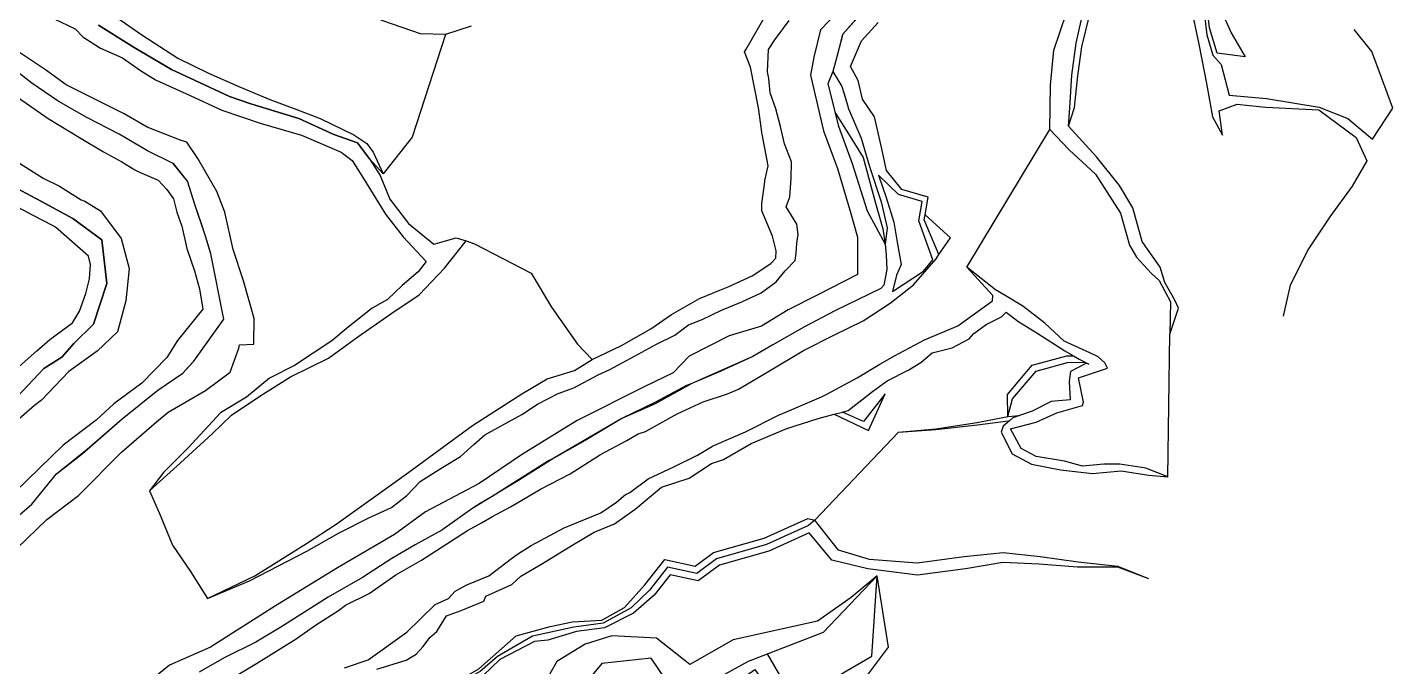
# Model space of a CAD drawing. Extents: x 102606 to 105048, y 81391 to 83586.
# Drawn here: x 103200.1 to 103598.2, y 82641.9 to 82828.3 of the extents above; entities that cross this region are included whole.
import ezdxf

# ---------------------------------------------------------------- set-up
doc = ezdxf.new("R2010")
doc.units = 0

msp = doc.modelspace()

# ---------------------------------------------------------------- linework, layer by layer
at = {"layer": 'BLG$430$FAKT', "color": 6}
for points in [[(103321.942, 82826.207, 0), (103314.72, 82826.463, 0), (103303.694252, 82830.25537, 0), (103286.997936, 82837.366618, 0), (103272.653283, 82842.765971, 0), (103259.029345, 82850.493391, 0), (103249.201719, 82855.848798, 0), (103235.61902, 82864.848498, 0), (103228.226767, 82868.807908, 0), (103220.939442, 82873.017034, 0)], [(103208.727889, 82845.141239, 0), (103215.78888, 82839.738642, 0), (103226.161828, 82831.188537, 0), (103233.466275, 82826.162375, 0), (103243.948706, 82819.307807, 0), (103252.854158, 82814.918699, 0), (103261.689456, 82811.082465, 0), (103270.733182, 82807.29655, 0), (103278.327058, 82804.466302, 0), (103285.483923, 82801.704318, 0), (103295.268507, 82796.997183, 0), (103299.046309, 82794.440447, 0), (103300.861153, 82791.959691, 0), (103303.799, 82785.627, 0)], [(103329.435, 82828.676, 0), (103321.942, 82826.207, 0), (103312.291, 82796.341, 0), (103303.799, 82785.627, 0), (103299.835781, 82790.001789, 0), (103296.328828, 82794.602775, 0), (103289.443941, 82797.075875, 0), (103279.202566, 82801.716697, 0), (103265.267058, 82805.986757, 0), (103259.004394, 82808.160535, 0), (103249.032, 82812.841, 0), (103242.063859, 82816.02269, 0), (103231.185, 82822.476, 0), (103220.810185, 82828.983208, 0)]]:
    msp.add_polyline3d(points, dxfattribs=at)
at = {"layer": 'BLG$440$FAKT', "color": 32}
for points in [[(103205.797, 82831.8, 0), (103214.034, 82827.921, 0), (103216.26, 82825.541, 0), (103221.427, 82822.3, 0), (103227.787163, 82819.41951, 0), (103233.025, 82815.769, 0), (103237.426, 82812.996, 0), (103247.492, 82808.486, 0), (103256.763, 82804.137, 0), (103267.968, 82800.336, 0), (103280.04, 82796.857, 0), (103291.554, 82791.93, 0), (103294.76276, 82789.507336, 0), (103298.044, 82784.244, 0), (103304.501, 82773.857, 0), (103309.667, 82767.24, 0), (103316.328, 82760.074, 0), (103314.002, 82756.977, 0), (103309.364, 82753.039, 0), (103305.098, 82748.981, 0), (103300.649, 82746.43, 0), (103293.65, 82740.924, 0), (103288.869, 82736.94, 0), (103277.934539, 82729.678895, 0), (103277.934539, 82729.678895, 0), (103270.697619, 82726.052637, 0), (103263.932838, 82720.487251, 0), (103256.419451, 82715.869872, 0), (103246.999891, 82705.672292, 0), (103239.726729, 82698.51771, 0), (103235.656, 82693.162, 0), (103238.608, 82686.512, 0), (103242.361, 82677.32, 0), (103247.646, 82669.67, 0), (103252.54457, 82661.703998, 0), (103252.599, 82661.739, 0), (103264.812945, 82666.894737, 0), (103281.591405, 82675.592603, 0), (103290.954813, 82680.857535, 0), (103299.676124, 82685.246628, 0), (103306.276589, 82688.278061, 0), (103310.692863, 82691.792622, 0), (103314.568, 82695.844, 0), (103321.222, 82700.008, 0), (103326.371, 82703.133, 0), (103330.272, 82706.711, 0), (103333.486, 82709.47, 0), (103344.214, 82715.423, 0), (103348.84, 82718.45, 0), (103354.8, 82721.57, 0), (103359.36, 82723.16, 0), (103366.48, 82726.96, 0), (103369.911, 82728.504, 0), (103377.051, 82732.465, 0), (103383.538, 82735.896, 0), (103388.816, 82738.511, 0), (103392.799, 82741.561, 0), (103396.828, 82743.088, 0), (103402.477, 82745.837, 0), (103408.368, 82748.28, 0), (103413.989, 82750.943, 0), (103418.389, 82754.094, 0), (103421.061, 82757.363, 0), (103423.901, 82760.341, 0), (103424.185, 82762.492, 0), (103424.450107, 82765.415054, 0), (103424.791596, 82767.930035, 0), (103424.47364, 82770.886133, 0), (103421.331462, 82775.937924, 0), (103422.379, 82778.901, 0), (103422.732, 82784.265, 0), (103422.88, 82789.136, 0), (103420.819, 82794.33, 0), (103419.648, 82799.414, 0), (103418.317, 82804.535, 0), (103416.699, 82809.26, 0), (103416.231, 82813.399, 0), (103415.899, 82815.373, 0), (103416.137, 82821.859, 0), (103418.041083, 82824.715611, 0), (103422.173576, 82830.29403, 0)], [(103220.810185, 82828.983208, 0), (103231.185, 82822.476, 0), (103242.063859, 82816.02269, 0), (103249.032, 82812.841, 0), (103259.004394, 82808.160535, 0), (103265.267058, 82805.986757, 0), (103279.202566, 82801.716697, 0), (103289.443941, 82797.075875, 0), (103296.328828, 82794.602775, 0), (103299.835781, 82790.001789, 0), (103302.908295, 82785.164193, 0), (103305.773922, 82778.243033, 0), (103311.24451, 82771.073036, 0), (103318.599041, 82765.079269, 0), (103325.138471, 82766.971935, 0), (103327.992576, 82766.032704, 0), (103330.447, 82765.225, 0), (103346.997, 82756.676, 0), (103352.91, 82746.758, 0), (103360.455, 82735.901, 0), (103364.734513, 82731.450108, 0), (103373.288393, 82735.528566, 0), (103381.896784, 82740.369606, 0), (103387.930567, 82744.5749, 0), (103396.01134, 82749.274112, 0), (103401.972167, 82751.658254, 0), (103404.378613, 82752.628988, 0), (103411.40711, 82755.867793, 0), (103416.869809, 82759.429825, 0), (103418.29809, 82760.965647, 0), (103418.358295, 82763.180309, 0), (103417.348879, 82767.448358, 0), (103414.230278, 82774.778123, 0), (103414.210278, 82776.914022, 0), (103415.082876, 82783.279252, 0), (103415.056738, 82783.695211, 0), (103416.085391, 82787.907201, 0), (103414.289402, 82797.140146, 0), (103414.186497, 82797.544208, 0), (103414.126006, 82798.506858, 0), (103413.281488, 82804.827635, 0), (103410.955308, 82816.709411, 0), (103409.143651, 82821.162881, 0), (103409.666677, 82821.957278, 0), (103415.619945, 82832.312726, 0)], [(103235.656, 82693.162, 0), (103244.722884, 82701.311231, 0), (103253.967137, 82709.820792, 0), (103259.58267, 82715.194316, 0), (103268.116445, 82720.919304, 0), (103276.74397, 82726.383675, 0), (103287.914744, 82731.879711, 0), (103296.462537, 82738.042301, 0), (103306.030095, 82744.762599, 0), (103314.326015, 82750.297418, 0), (103321.694486, 82758.09066, 0), (103327.992576, 82766.032704, 0)], [(103252.599, 82661.739, 0), (103266.429631, 82668.316577, 0), (103281.460298, 82677.75784, 0), (103290.132824, 82683.418849, 0), (103301.688967, 82691.658786, 0), (103311.324629, 82698.579571, 0), (103321.538098, 82706.117869, 0), (103329.869476, 82712.243296, 0), (103344.231789, 82721.444231, 0), (103351.587749, 82725.82729, 0), (103359.635657, 82728.27233, 0), (103364.734513, 82731.450108, 0)]]:
    msp.add_polyline3d(points, dxfattribs=at)
at = {"layer": 'BLG$450$FAKT', "color": 40}
for points in [[(103438.690542, 82835.297284, 0), (103431.365573, 82827.598841, 0), (103429.429477, 82819.618216, 0), (103428.456533, 82814.395043, 0), (103432.156959, 82798.098416, 0), (103436.236262, 82787.140583, 0), (103440.125852, 82774.013863, 0), (103442.109, 82767.171652, 0), (103442.115008, 82756.262056, 0), (103430.548194, 82750.305123, 0), (103421.936377, 82745.929988, 0), (103414.152106, 82741.184563, 0), (103404.69158, 82738.384142, 0), (103393.080498, 82732.453122, 0), (103388.399789, 82727.571942, 0), (103380.100335, 82723.538219, 0), (103360.375582, 82713.681235, 0), (103344.161764, 82703.636613, 0), (103331.830424, 82695.313336, 0), (103316.110646, 82687.023294, 0), (103307.069149, 82680.42163, 0), (103290.481565, 82670.736735, 0), (103272.428382, 82659.629155, 0), (103253.499855, 82647.605837, 0), (103241.539514, 82642.305278, 0), (103233.748924, 82636.034556, 0)], [(103443.736896, 82833.064604, 0), (103437.745778, 82826.256182, 0), (103437.743708, 82826.244081, 0), (103435.678405, 82818.27923, 0), (103434.927914, 82815.489554, 0), (103437.504933, 82811.045874, 0), (103438.206953, 82808.899553, 0), (103439.168267, 82805.618652, 0), (103439.477358, 82804.564165, 0), (103443.186464, 82796.037432, 0), (103445.571669, 82787.739553, 0), (103448.996175, 82777.449057, 0), (103450.75951, 82769.860164, 0), (103450.167146, 82765.079277, 0), (103450.4618, 82761.879818, 0), (103450.61978, 82757.709848, 0), (103449.777221, 82753.117602, 0), (103448.895067, 82752.129993, 0), (103435.51023, 82745.636762, 0), (103426.656405, 82740.968454, 0), (103417.431435, 82735.771364, 0), (103411.605202, 82732.338767, 0), (103393.816986, 82724.457091, 0), (103392.248579, 82723.881224, 0), (103383.242842, 82718.99788, 0), (103373.424484, 82714.209068, 0), (103353.537888, 82702.695069, 0), (103351.986732, 82701.900914, 0), (103335.572637, 82691.52059, 0), (103332.052563, 82689.417395, 0), (103329.922221, 82688.144545, 0), (103320.894132, 82681.642133, 0), (103313.159874, 82677.438016, 0), (103306.363375, 82673.403644, 0), (103297.753588, 82667.923924, 0), (103287.745974, 82662.116109, 0), (103274.010349, 82653.385141, 0), (103266.659186, 82648.991429, 0), (103257.437619, 82644.404986, 0), (103250.12065, 82640.231919, 0)], [(103197.057295, 82676.432926, 0), (103205.786625, 82684.829881, 0), (103214.970017, 82691.838519, 0), (103227.547102, 82704.42557, 0), (103237.74695, 82713.235903, 0), (103241.148173, 82716.0633, 0), (103251.968685, 82722.391019, 0), (103259.230358, 82727.792048, 0), (103261.753337, 82734.721022, 0), (103261.885577, 82735.77297, 0), (103266.103801, 82735.940943, 0), (103266.164613, 82743.38881, 0), (103263.056928, 82754.444998, 0), (103260.035657, 82763.576853, 0), (103257.624686, 82774.467667, 0), (103255.305782, 82780.435644, 0), (103249.80627, 82790.085965, 0), (103246.525183, 82794.872722, 0), (103244.913502, 82795.339126, 0), (103234.979042, 82799.197615, 0), (103228.330643, 82803.113823, 0), (103219.9473, 82807.2372, 0), (103211.348781, 82811.583124, 0), (103205.369693, 82815.950359, 0), (103196.57312, 82821.778302, 0)], [(103192.626715, 82681.652402, 0), (103201.36683, 82689.269309, 0), (103208.561752, 82698.133128, 0), (103217.527678, 82705.299928, 0), (103227.674465, 82714.141181, 0), (103238.112108, 82722.465205, 0), (103245.379425, 82727.456135, 0), (103246.980899, 82729.198408, 0), (103246.985625, 82729.203549, 0), (103248.588492, 82730.947338, 0), (103257.400216, 82743.261831, 0), (103253.570746, 82762.268987, 0), (103252.78112, 82764.902874, 0), (103252.030898, 82767.405322, 0), (103250.705645, 82771.274477, 0), (103250.703263, 82771.281433, 0), (103248.951145, 82776.396844, 0), (103246.711761, 82783.480877, 0), (103242.630787, 82788.637687, 0), (103242.625, 82788.645, 0), (103235.1, 82792.306, 0), (103226.844, 82797.185, 0), (103217.419, 82802.008, 0), (103209.013, 82806.753, 0), (103201.365, 82812.05, 0), (103193.878, 82817.854, 0)], [(103434.927914, 82815.489554, 0), (103433.441884, 82811.807725, 0), (103436.53824, 82799.488596, 0), (103440.598364, 82788.596908, 0), (103444.89929, 82774.831165, 0), (103450.167146, 82765.079277, 0)], [(103435.525884, 82803.516345, 0), (103435.83, 82803.108, 0), (103439.937, 82796.514, 0), (103443.812, 82790.391, 0), (103447.385, 82777.003, 0), (103449.463, 82769.574, 0), (103450.167146, 82765.079277, 0)]]:
    msp.add_polyline3d(points, dxfattribs=at)
at = {"layer": 'BLG$460$FAKT', "color": 3}
for points in [[(103443.637808, 82832.878223, 0), (103437.743708, 82826.244081, 0), (103437.712076, 82826.059183, 0), (103435.678405, 82818.27923, 0), (103434.927914, 82815.489554, 0), (103437.504933, 82811.045874, 0), (103438.206953, 82808.899553, 0), (103439.168267, 82805.618652, 0), (103439.477358, 82804.564165, 0), (103443.186464, 82796.037432, 0), (103445.571669, 82787.739553, 0), (103448.996175, 82777.449057, 0), (103450.75951, 82769.860164, 0), (103450.167146, 82765.079277, 0), (103450.4618, 82761.879818, 0), (103450.61978, 82757.709848, 0), (103449.777221, 82753.117602, 0), (103448.895067, 82752.129993, 0), (103435.51023, 82745.636762, 0), (103426.656405, 82740.968454, 0), (103417.431435, 82735.771364, 0), (103411.605202, 82732.338767, 0), (103402.293139, 82728.071792, 0), (103393.816986, 82724.457091, 0), (103383.096469, 82718.540693, 0), (103373.424484, 82714.209068, 0), (103362.758013, 82707.82567, 0), (103353.537888, 82702.695069, 0), (103343.3007, 82696.14956, 0), (103337.438064, 82692.681781, 0), (103335.604725, 82691.539762, 0), (103329.922221, 82688.144545, 0), (103320.894132, 82681.642133, 0), (103313.159874, 82677.438016, 0), (103306.363375, 82673.403644, 0), (103297.753588, 82667.923924, 0), (103287.745974, 82662.116109, 0), (103274.010349, 82653.385141, 0), (103266.659186, 82648.991429, 0), (103257.437619, 82644.404986, 0), (103250.12065, 82640.231919, 0)], [(103261.553659, 82639.616975, 0), (103266.905, 82642.839, 0), (103278.399037, 82649.994766, 0), (103284.114826, 82653.932582, 0), (103290.786536, 82658.214503, 0), (103292.810283, 82659.849424, 0), (103299.729, 82663.214, 0), (103307.486, 82668.615, 0), (103315.015, 82672.927, 0), (103328.383, 82681.553, 0), (103332.501205, 82683.8327, 0), (103335.522522, 82685.53057, 0), (103340.903415, 82688.457584, 0), (103349.718, 82693.633, 0), (103358.323, 82698.152, 0), (103367.17, 82703.704, 0), (103374.872, 82707.861, 0), (103378.200691, 82709.750497, 0), (103380.3305, 82710.434817, 0), (103389.491252, 82715.572686, 0), (103397.078266, 82719.100701, 0), (103404.235374, 82721.469849, 0), (103407.416, 82722.795, 0), (103416.473, 82728.159, 0), (103426.322, 82734.118, 0), (103435.228, 82738.551, 0), (103443.753, 82742.752, 0), (103451.601, 82747.84, 0), (103458.404, 82753.214, 0), (103465.032, 82760.831, 0), (103465.874279, 82762.071583, 0), (103469.2, 82766.97, 0), (103461.858723, 82773.639205, 0), (103462.752, 82778.774, 0), (103455.013, 82781.026, 0), (103450.573, 82786.584, 0), (103448.998, 82793.778, 0), (103447.109, 82802.21, 0), (103443.534, 82807.345, 0), (103442.276563, 82812.80059, 0), (103440.079363, 82816.870002, 0), (103443.26313, 82824.373247, 0), (103448.130622, 82829.754684, 0)], [(103192.626715, 82681.652402, 0), (103201.36683, 82689.269309, 0), (103208.561752, 82698.133128, 0), (103216.090938, 82703.943854, 0), (103227.674465, 82714.141181, 0), (103238.112108, 82722.465205, 0), (103245.379425, 82727.456135, 0), (103248.588492, 82730.947338, 0), (103257.400216, 82743.261831, 0), (103253.570746, 82762.268987, 0), (103252.030898, 82767.405322, 0), (103248.951145, 82776.396844, 0), (103246.711761, 82783.480877, 0), (103242.625, 82788.645, 0), (103235.1, 82792.306, 0), (103226.844, 82797.185, 0), (103217.419, 82802.008, 0), (103209.013, 82806.753, 0), (103201.365, 82812.05, 0), (103193.878, 82817.854, 0)], [(103197.48241, 82807.758523, 0), (103206.140054, 82801.750248, 0), (103215.786, 82795.879, 0), (103222.243, 82792.019, 0), (103227.587, 82789.121, 0), (103231.430951, 82786.724387, 0), (103232.76, 82786.044, 0), (103238.225, 82783.719, 0), (103240.7, 82781.063, 0), (103242.709, 82778.316, 0), (103243.633, 82774.435, 0), (103245.144, 82770.353, 0), (103246.553, 82763.83, 0), (103248.799, 82757.281, 0), (103250.251, 82752.108, 0), (103251.212, 82746.147, 0), (103243.868, 82736.962, 0), (103240.775575, 82731.990567, 0), (103233.469, 82724.568, 0), (103225.266, 82718.534, 0), (103220.123, 82713.761, 0), (103210.519, 82706.511, 0), (103196.507679, 82692.892144, 0)], [(103448.208, 82785.191, 0), (103450.444, 82778.69, 0), (103452.757, 82771.466, 0), (103453.654, 82765.644, 0), (103454.858, 82759.114, 0), (103453.498, 82756.095, 0), (103452.285465, 82751.291963, 0)], [(103452.285465, 82751.291963, 0), (103461.378895, 82757.264617, 0), (103464.037257, 82760.563437, 0), (103460.019774, 82771.871418, 0), (103460.988403, 82777.581029, 0), (103454.027798, 82779.554465, 0), (103448.208, 82785.191, 0)], [(103465.874279, 82762.071583, 0), (103461.6, 82772.152, 0), (103461.858723, 82773.639205, 0)]]:
    msp.add_polyline3d(points, dxfattribs=at)
at = {"layer": 'BLG$470$FAKT', "color": 5}
for points in [[(103503.642002, 82799.494655, 0), (103505.376666, 82804.917412, 0), (103506.345094, 82814.224205, 0), (103507.517631, 82822.604791, 0), (103509.736434, 82831.774365, 0), (103511.542437, 82840.686365, 0), (103513.134, 82846.981, 0), (103514.294, 82857.581, 0), (103515.755, 82869.402, 0), (103516.352, 82881.544, 0)], [(103542.479289, 82878.574335, 0), (103540.440256, 82870.401919, 0), (103540.254936, 82867.970054, 0), (103539.350905, 82859.121909, 0), (103538.809528, 82846.583971, 0), (103539.172, 82834.921, 0), (103541.621, 82823.44, 0), (103543.855, 82811.917, 0), (103545.647, 82802.222, 0), (103548.56, 82796.851, 0), (103547.579736, 82804.013939, 0), (103552.776459, 82805.909225, 0), (103556.396985, 82805.524558, 0), (103561.191701, 82805.015139, 0), (103576.614695, 82804.306269, 0), (103587.466646, 82796.245261, 0), (103590.589473, 82789.379968, 0), (103586.355951, 82781.982205, 0), (103579.789241, 82773.106773, 0), (103573.66105, 82763.74753, 0), (103568.292981, 82753.15492, 0), (103566.234027, 82744.111559, 0)], [(103292.569728, 82641.57994, 0), (103299.445066, 82643.861442, 0), (103310.74513, 82651.899078, 0), (103318.955827, 82660.036665, 0), (103322.881084, 82661.758207, 0), (103324.844191, 82663.907226, 0), (103328.173094, 82665.771096, 0), (103334.666723, 82668.364463, 0), (103341.222366, 82673.376992, 0), (103342.936512, 82674.713686, 0), (103347.008025, 82677.192269, 0), (103356.590853, 82682.357289, 0), (103367.283676, 82686.763559, 0), (103371.863253, 82689.821216, 0), (103374.427319, 82692.086701, 0), (103374.371983, 82692.014543, 0), (103375.741563, 82692.698672, 0), (103381.043023, 82696.674768, 0), (103388.517257, 82700.126683, 0), (103395.478044, 82703.571717, 0), (103399.869271, 82706.191583, 0), (103400.028279, 82706.304939, 0), (103400.187621, 82706.377453, 0), (103409.411821, 82710.367791, 0), (103419.093131, 82715.216755, 0), (103421.377466, 82716.198116, 0), (103431.661355, 82720.616121, 0), (103433.203177, 82721.386205, 0), (103441.970974, 82726.13292, 0), (103448.638905, 82730.093821, 0), (103452.876918, 82732.527894, 0), (103461.639085, 82737.230831, 0), (103471.409599, 82741.257594, 0), (103481.456569, 82748.534101, 0), (103481.585629, 82750.098775, 0), (103474.008, 82758.381, 0), (103498.184239, 82798.510876, 0), (103498.353155, 82811.428103, 0), (103499.365034, 82821.652313, 0), (103503.024815, 82832.579062, 0)], [(103301.92, 82641.18, 0), (103310.55, 82643.75, 0), (103313.47, 82645.47, 0), (103315.47, 82647.8, 0), (103317.37, 82650.37, 0), (103319.411, 82652.176, 0), (103322.3, 82656.69, 0), (103326.55, 82658.27, 0), (103333.13, 82661.02, 0), (103333.79, 82662.42, 0), (103341.33, 82665.87, 0), (103343.98, 82668.22, 0), (103350.24, 82672, 0), (103358.65, 82677.15, 0), (103365.34, 82681.05, 0), (103371.254861, 82683.565124, 0), (103377.322, 82687.81, 0), (103384.981, 82694.232, 0), (103393.041, 82696.803, 0), (103399.568, 82701.11, 0), (103403.077, 82702.33, 0), (103411.157, 82706.992, 0), (103421.553, 82711.322, 0), (103430.62, 82714.274, 0), (103435.287826, 82715.490051, 0), (103437.761522, 82716.134492, 0), (103439.391, 82716.559, 0), (103446.526, 82722.168, 0), (103450.749563, 82725.274441, 0), (103457.08, 82728.42, 0), (103460.589, 82730.627, 0), (103463.891, 82733.389, 0), (103469.689, 82734.851, 0), (103474.682, 82737.51, 0), (103476.06, 82739.071, 0), (103479.592, 82741.707, 0), (103484.147, 82743.869, 0), (103485.466476, 82745.276921, 0), (103488.912, 82742.606, 0), (103494.696, 82739.059, 0), (103502.616, 82734.017, 0), (103505.095829, 82732.541284, 0), (103506.728, 82731.57, 0), (103509.592446, 82730.128004, 0), (103508.737, 82730.265, 0), (103504.196, 82727.942, 0), (103503.874, 82725.081, 0), (103504.117, 82719.74, 0), (103498.542, 82719.244, 0), (103493.034, 82716.435, 0), (103489.314588, 82715.13054, 0), (103487.454, 82714.478, 0), (103486.451903, 82713.594526, 0), (103484.624, 82711.983, 0), (103483.998, 82710.296, 0), (103487.192, 82703.934, 0), (103492.806, 82700.893, 0), (103501.259, 82699.289, 0), (103510.631, 82698.164, 0), (103518.957, 82699.019, 0), (103527.044, 82697.756, 0), (103532.61, 82697.247, 0), (103533.18, 82738.808, 0), (103535.69, 82746.474, 0), (103535.69, 82746.474, 0), (103534.656, 82748.782, 0), (103531.686, 82753.895, 0), (103530.389, 82758.39, 0), (103528.811199, 82760.590312, 0), (103526.174, 82764.268, 0), (103525.095, 82765.83, 0), (103522.44, 82775.696, 0), (103518.531917, 82782.22108, 0), (103511.790978, 82790.598149, 0), (103503.642002, 82799.494655, 0), (103504.032, 82804.896, 0), (103504.642, 82814.393, 0), (103505.887, 82823.668, 0), (103507.944, 82832.876, 0)], [(103543.237, 82832.519, 0), (103543.938, 82826.163, 0), (103545.694, 82820.175, 0), (103548.177, 82817.532, 0), (103550.513648, 82808.55867, 0), (103561.389499, 82807.61654, 0), (103576.735791, 82805.004072, 0), (103585.036693, 82801.722012, 0), (103592.254978, 82795.708703, 0)], [(103592.254978, 82795.708703, 0), (103598.164322, 82804.792793, 0), (103594.941749, 82813.716458, 0), (103592.058542, 82821.314446, 0), (103586.934775, 82827.695974, 0)], [(103498.184239, 82798.510876, 0), (103503.871692, 82792.594854, 0), (103511.510865, 82785.468657, 0), (103518.795106, 82774.091327, 0), (103521.382475, 82764.830937, 0), (103523.455533, 82761.346056, 0), (103527.782914, 82756.653867, 0), (103530.02562, 82754.474092, 0), (103533.395865, 82748.256739, 0), (103533.18, 82738.808, 0)], [(103197.808427, 82788.720111, 0), (103204.650488, 82784.37361, 0), (103209.39097, 82781.967345, 0), (103215.754007, 82778.023055, 0), (103216.863551, 82777.654372, 0), (103221.391772, 82774.79882, 0), (103227.462464, 82766.744544, 0), (103229.734693, 82757.973151, 0), (103228.812104, 82748.585109, 0), (103226.319858, 82739.551842, 0), (103220.388957, 82733.922814, 0), (103212.194388, 82727.986035, 0), (103204.218892, 82719.572669, 0), (103202.12687, 82718.008506, 0), (103195.332459, 82712.128727, 0)], [(103197.056551, 82720.529344, 0), (103204.916209, 82728.878423, 0), (103210.10041, 82732.171237, 0), (103213.605851, 82736.109579, 0), (103219.397468, 82741.799944, 0), (103223.230367, 82753.603047, 0), (103221.738256, 82766.307999, 0), (103213.353966, 82772.552617, 0), (103208.697332, 82775.072217, 0), (103204.223809, 82777.49274, 0), (103195.439676, 82782.164617, 0)], [(103482.387884, 82751.767568, 0), (103474.008, 82758.381, 0)], [(103532.61, 82697.247, 0), (103526.156763, 82699.735506, 0), (103518.630103, 82700.929016, 0), (103513.974762, 82700.92999, 0), (103507.736665, 82700.31887, 0), (103502.470112, 82701.851911, 0), (103494.219158, 82703.126158, 0), (103489.834388, 82705.500598, 0), (103486.701394, 82711.19743, 0), (103494.174489, 82713.21629, 0), (103500.248854, 82715.856971, 0), (103507.708499, 82718.005452, 0), (103508.021709, 82719.060308, 0), (103506.561974, 82726.094672, 0), (103515.026639, 82728.957295, 0), (103514.229877, 82730.523266, 0), (103512.269962, 82732.186612, 0), (103509.873351, 82733.401533, 0), (103502.419734, 82736.847715, 0), (103496.745995, 82742.100463, 0), (103490.3528, 82746.966719, 0), (103485.123363, 82750.147571, 0), (103482.387884, 82751.767568, 0)], [(103527.044211, 82667.481554, 0), (103518.060299, 82671.063534, 0), (103506.408239, 82672.337071, 0), (103495.396961, 82673.889379, 0), (103484.549889, 82675.116081, 0), (103473.179709, 82673.949665, 0), (103459.484126, 82672.078515, 0), (103445.656633, 82673.154491, 0), (103436.59966, 82675.811147, 0), (103429.635016, 82684.550641, 0), (103454.111, 82710.227, 0), (103464.976432, 82711.277971, 0), (103477.008099, 82713.074052, 0), (103485.961284, 82714.813841, 0), (103489.314588, 82715.13054, 0)], [(103454.111, 82710.227, 0), (103464.998, 82711.044, 0), (103477.094, 82712.367, 0), (103486.088, 82713.569, 0)], [(103527.044211, 82667.481554, 0), (103518.009132, 82670.858121, 0), (103506.223872, 82670.863374, 0), (103495.129717, 82671.785235, 0), (103484.534919, 82672.23281, 0), (103473.599101, 82670.442187, 0), (103459.585551, 82668.589635, 0), (103445.153658, 82670.413631, 0), (103434.660708, 82672.925462, 0), (103428.049582, 82680.936904, 0), (103416.281797, 82675.577414, 0), (103401.890929, 82671.486859, 0), (103395.704145, 82666.87098, 0), (103387.496894, 82668.668118, 0), (103382.788589, 82662.682228, 0), (103376.809882, 82657.439804, 0), (103368.389073, 82653.214029, 0), (103360.224968, 82652.086145, 0), (103351.856359, 82649.58359, 0), (103347.891397, 82649.166918, 0), (103337.794168, 82643.968498, 0), (103332.999363, 82639.28026, 0)], [(103386.0622, 82638.3682, 0), (103398, 82627, 0), (103405.83, 82636.56, 0), (103412.16, 82641.06, 0), (103421.55, 82627.61, 0), (103431.32, 82629.11, 0), (103443.89, 82637.84, 0), (103451.16, 82647.59, 0), (103447.83, 82668.32, 0), (103432.0575, 82651.8549, 0), (103410.2077, 82643.4121, 0), (103393.4168, 82634.1233, 0), (103386.0622, 82638.3682, 0), (103381.9444, 82644.3128, 0), (103367.5739, 82642.8226, 0), (103356.42, 82629.3, 0), (103340.2775, 82625.1941, 0), (103317.1935, 82609.3414, 0), (103306.3195, 82610.4731, 0), (103284.584224, 82602.927154, 0)], [(103415.788262, 82645.568439, 0), (103422.9, 82633.38, 0), (103429.33, 82634.63, 0), (103438.45, 82640.37, 0), (103446.26, 82644.97, 0), (103447.83, 82668.32, 0), (103440.23, 82662.01, 0), (103430.48, 82655.15, 0), (103405.818209, 82649.694546, 0), (103393.21, 82642.52, 0), (103383.51, 82650.2, 0), (103370.53, 82650.88, 0), (103362.7, 82648.45, 0), (103354.44, 82643.4, 0), (103351.96, 82638.86, 0), (103349.44, 82633.26, 0), (103336.12, 82631.74, 0), (103324.91, 82622.01, 0), (103314.82, 82615.17, 0), (103306.34, 82615.11, 0), (103299.55, 82613.42, 0), (103290.282831, 82610.892176, 0)]]:
    msp.add_polyline3d(points, dxfattribs=at)
at = {"layer": 'BLG$480$FAKT', "color": 6}
for points in [[(103546.023586, 82839.485126, 0), (103546.937924, 82835.877452, 0), (103551.109521, 82826.757474, 0), (103555.151342, 82819.740397, 0), (103547.01829, 82820.827595, 0), (103544.785306, 82828.184441, 0), (103543.671334, 82837.5942, 0), (103544.278429, 82847.540873, 0), (103545.350404, 82858.161127, 0), (103546.917972, 82868.603801, 0), (103548.742862, 82878.876296, 0), (103550.963384, 82888.496609, 0), (103558.347055, 82901.467618, 0)], [(103195.439676, 82782.164617, 0), (103204.223809, 82777.49274, 0), (103208.697332, 82775.072217, 0), (103213.353966, 82772.552617, 0), (103221.738256, 82766.307999, 0), (103223.230367, 82753.603047, 0), (103219.397468, 82741.799944, 0), (103213.605851, 82736.109579, 0), (103210.10041, 82732.171237, 0), (103204.916209, 82728.878423, 0), (103197.056551, 82720.529344, 0)], [(103196.82, 82728.59, 0), (103202.83, 82733.95, 0), (103206.58, 82737.33, 0), (103213.21, 82742.13, 0), (103215.27, 82745.51, 0), (103217.13, 82750.66, 0), (103218.15, 82754.98, 0), (103218.44, 82759.12, 0), (103217.88, 82761.55, 0), (103208.259313, 82770.051277, 0), (103207.421721, 82770.49133, 0), (103201.996823, 82773.341454, 0), (103190.86, 82779.15, 0)], [(103485.961284, 82714.813841, 0), (103485.826, 82721.244, 0), (103493.013, 82729.825, 0), (103503.117, 82732.529, 0), (103505.095829, 82732.541284, 0)], [(103485.961284, 82714.813841, 0), (103487.308749, 82720.002127, 0), (103494.167175, 82728.014509, 0), (103503.375596, 82730.60855, 0), (103508.693203, 82730.673829, 0)], [(103435.287826, 82715.490051, 0), (103445.33, 82710.72, 0), (103450.184042, 82721.440392, 0)], [(103450.184042, 82721.440392, 0), (103443.865891, 82713.403227, 0), (103437.761522, 82716.134492, 0)], [(103429.635016, 82684.550641, 0), (103427.82, 82683.03, 0), (103415.59, 82677.46, 0), (103400.99, 82673.31, 0), (103395.24, 82669.02, 0), (103386.7, 82670.89, 0), (103381.43, 82664.19, 0), (103376.073671, 82659.020561, 0), (103367.974972, 82654.590518, 0), (103359.449485, 82653.369243, 0), (103347.367005, 82650.813962, 0), (103337.16652, 82644.870814, 0), (103332.116211, 82640.462753, 0), (103322.999375, 82635.30147, 0), (103314.582115, 82632.118478, 0), (103312.67074, 82631.184561, 0), (103304.886365, 82626.496732, 0), (103290.57024, 82615.625395, 0), (103280.13165, 82607.254781, 0), (103275.890559, 82603.549055, 0)], [(103278.095, 82608.142, 0), (103286.4, 82614.79, 0), (103299.269904, 82624.413728, 0), (103313.737, 82632.426, 0), (103322.782, 82636.092, 0), (103331.742, 82641.208, 0), (103342.617, 82650.885, 0), (103352.484514, 82653.55171, 0), (103358.995684, 82654.929418, 0), (103367.591426, 82655.46338, 0), (103374.13745, 82659.099765, 0), (103380.071411, 82665.697772, 0), (103385.903106, 82673.111882, 0), (103394.775855, 82671.16902, 0), (103400.089071, 82675.133141, 0), (103414.898203, 82679.342586, 0), (103427.590418, 82685.123096, 0), (103429.635016, 82684.550641, 0)]]:
    msp.add_polyline3d(points, dxfattribs=at)

doc.saveas('drawing.dxf')
